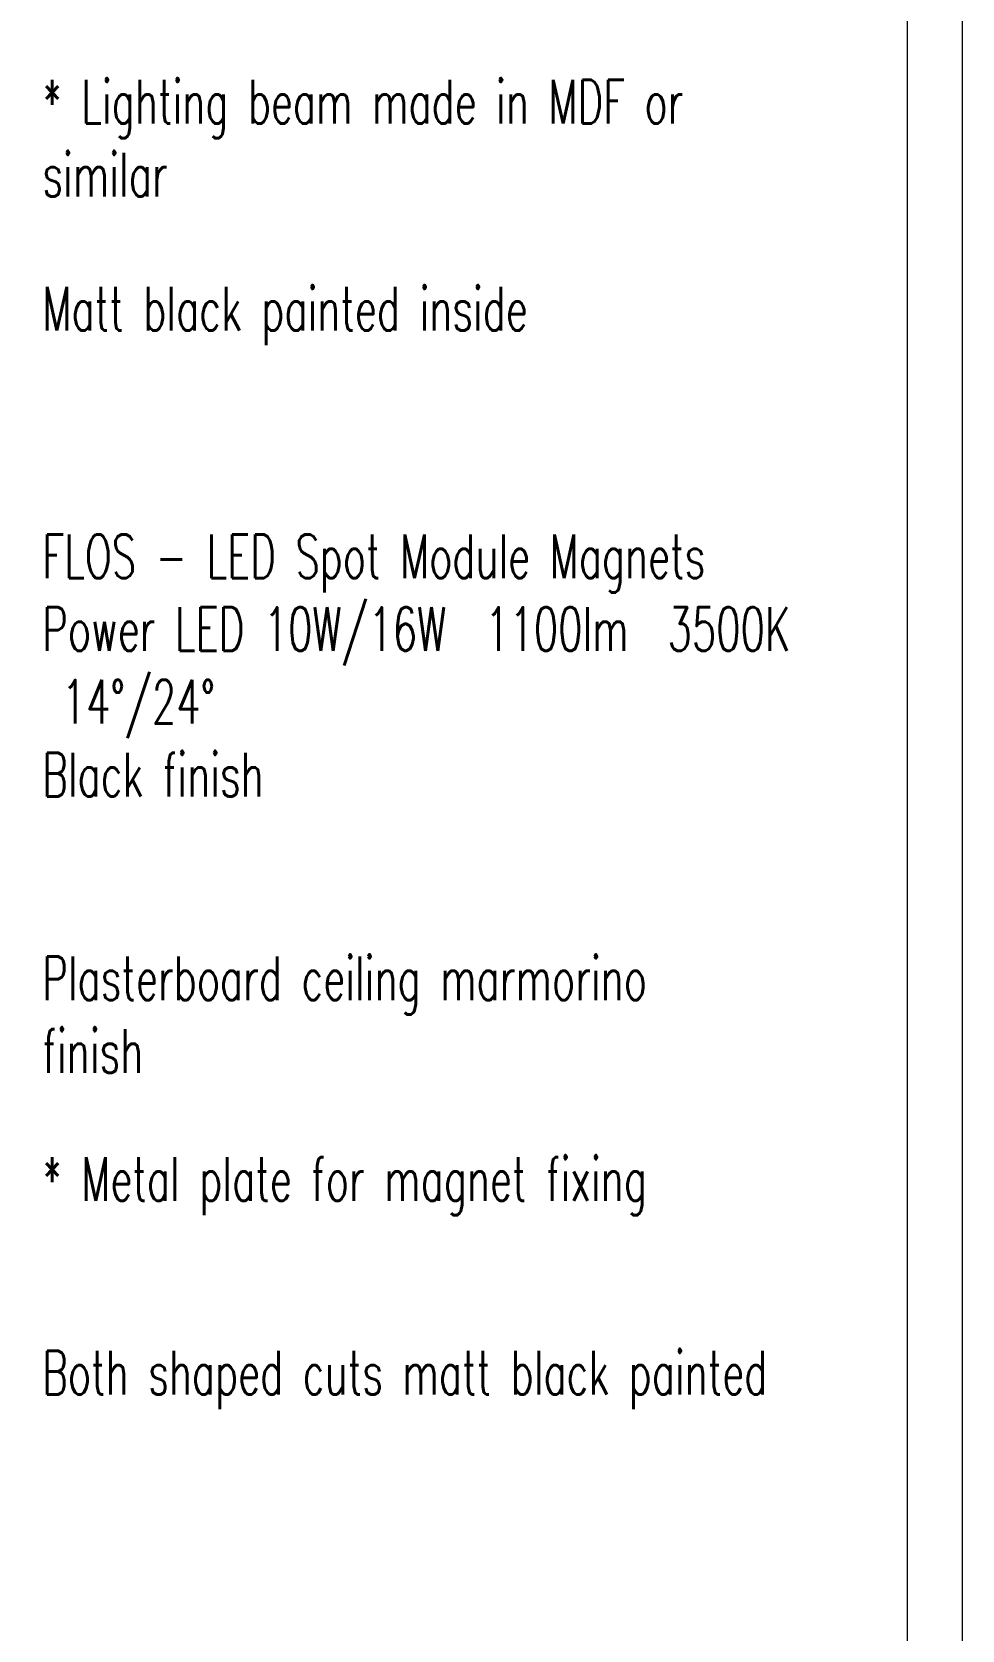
# Model space of a CAD drawing. Header units: millimetres. Extents: x 1734 to 22014, y 983 to 3953.
# Drawn here: x 12004.3 to 12259.9, y 1947.2 to 2386.4 of the extents above; entities that cross this region are included whole.
import ezdxf

# ---------------------------------------------------------------- set-up
doc = ezdxf.new("R2010")
doc.units = ezdxf.units.MM
doc.layers.add('LD_text', color=7, linetype='Continuous', lineweight=9)
doc.styles.add('SIMPLEX', font='SIMPLEX.SHX', dxfattribs={"width": 0.65})

msp = doc.modelspace()

# ---------------------------------------------------------------- linework, layer by layer
at = {"layer": 'LD_text'}
for points in [[(11327.785, 2725.511), (12259.872, 2725.511), (12259.872, 1403.462), (11327.785, 1403.462)], [(12244.872, 2645.511), (11342.785, 2645.511), (11342.785, 1463.462), (12244.872, 1463.462)]]:
    msp.add_lwpolyline(points, close=True, dxfattribs=at)

# ---------------------------------------------------------------- texts
at = {"layer": 'LD_text', "char_height": 12, "attachment_point": 4, "style": 'SIMPLEX'}
for s, insert, width in [('* Lighting beam made in MDF or similar', (12007.144, 2357.155), 199.48), ('Matt black painted inside', (12007.144, 2308.268), 182.69426), ('FLOS - LED Spot Module Magnets\\PPower LED 10W/16W  1100lm  3500K  14°/24°\\PBlack finish', (12007.144, 2212.274), 222.93848), ('Plasterboard ceiling marmorino finish', (12007.144, 2116.322), 182.69426), ('* Metal plate for magnet fixing', (12007.144, 2069.164), 203.55023), ('Both shaped cuts matt black painted', (12007.144, 2015.939), 230.66537)]:
    msp.add_mtext(s, dxfattribs=dict(at, insert=insert, width=width))

doc.saveas('drawing.dxf')
